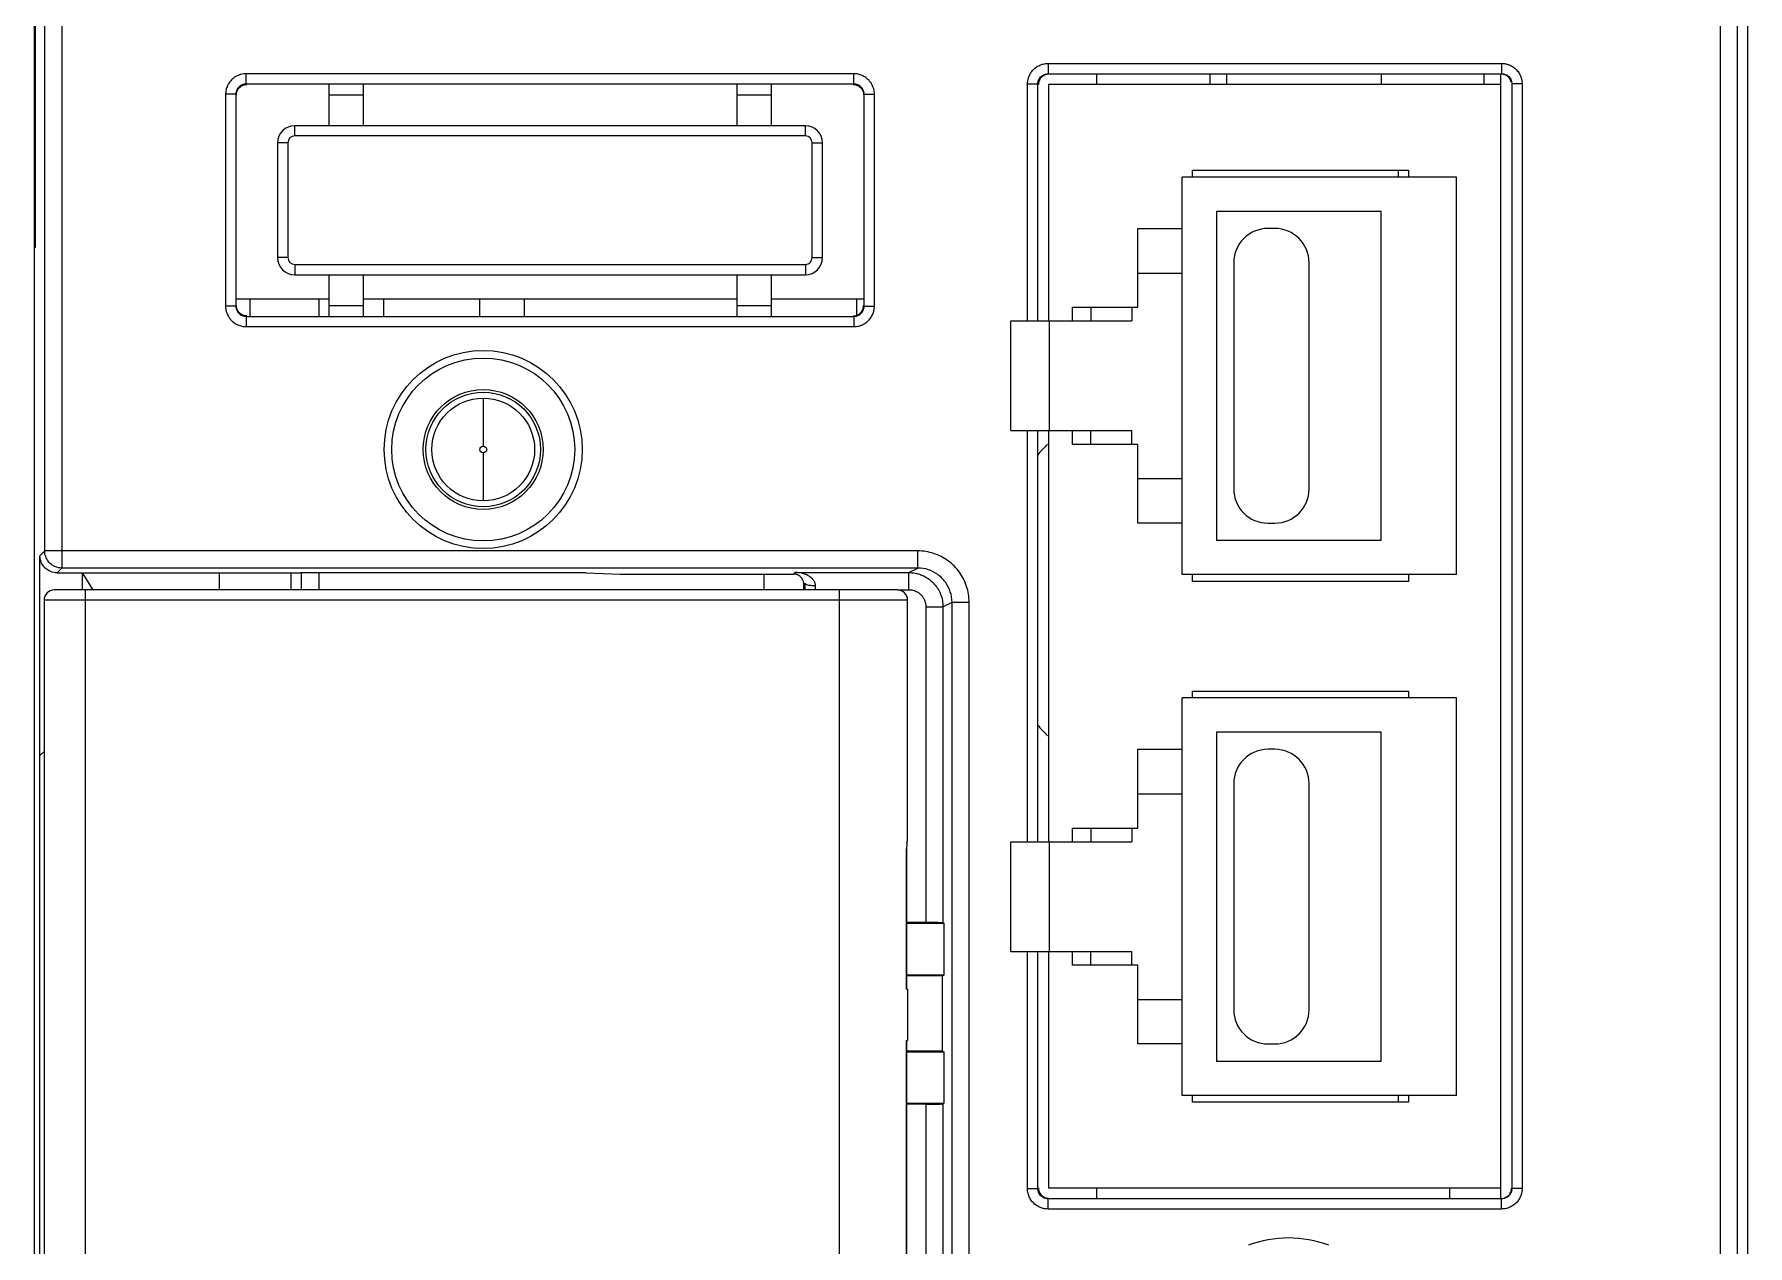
# Model space of a CAD drawing. Header units: millimetres. Extents: x 336 to 12810, y -1577 to 4105.
# Drawn here: x 8488.6 to 8538.6, y 1732.6 to 1768 of the extents above; entities that cross this region are included whole.
import ezdxf

# ---------------------------------------------------------------- set-up
doc = ezdxf.new("R2010")
doc.units = ezdxf.units.MM

msp = doc.modelspace()

# ---------------------------------------------------------------- linework, layer by layer
at = {"color": 7, "linetype": 'Continuous'}
for p, q in [((8488.588, 1803.135), (8488.588, 1644.24)), ((8538.588, 1644.24), (8538.588, 1803.135)), ((8488.626, 1761.74), (8488.626, 1770.74)), ((8489.393, 1770), (8489.393, 1752.38)), ((8537.782, 1770), (8537.782, 1644.546)), ((8488.893, 1752.88), (8488.893, 1769.517)), ((8538.282, 1769.517), (8538.282, 1644.546)), ((8518.171, 1767.107), (8531.404, 1767.107)), ((8518.171, 1767.107), (8518.171, 1766.807)), ((8531.404, 1767.107), (8531.404, 1766.807)), ((8512.504, 1766.806), (8494.772, 1766.806)), ((8494.772, 1766.506), (8494.772, 1766.806)), ((8512.504, 1766.506), (8494.772, 1766.506)), ((8494.772, 1766.506), (8494.788, 1766.49)), ((8512.488, 1766.49), (8512.504, 1766.506)), ((8512.504, 1766.506), (8512.504, 1766.806)), ((8517.571, 1766.507), (8517.871, 1766.507)), ((8517.571, 1759.59), (8517.571, 1766.507)), ((8517.871, 1759.59), (8517.871, 1766.507)), ((8518.171, 1766.807), (8531.404, 1766.807)), ((8519.588, 1766.807), (8519.588, 1766.49)), ((8522.888, 1766.807), (8522.888, 1766.49)), ((8523.388, 1766.49), (8523.388, 1766.807)), ((8527.888, 1766.807), (8527.888, 1766.49)), ((8530.888, 1766.807), (8530.888, 1766.49)), ((8531.388, 1733.99), (8531.388, 1766.807)), ((8531.704, 1766.507), (8531.704, 1734.274)), ((8532.004, 1766.507), (8531.704, 1766.507)), ((8532.004, 1766.507), (8532.004, 1734.274)), ((8494.172, 1766.206), (8494.172, 1760.025)), ((8494.472, 1766.206), (8494.172, 1766.206)), ((8494.472, 1766.206), (8494.472, 1760.025)), ((8494.472, 1766.206), (8494.488, 1766.191)), ((8497.188, 1766.49), (8497.188, 1765.29)), ((8497.188, 1766.19), (8498.188, 1766.19)), ((8498.188, 1766.49), (8498.188, 1765.29)), ((8509.088, 1766.49), (8509.088, 1765.29)), ((8509.088, 1766.19), (8510.088, 1766.19)), ((8510.088, 1766.49), (8510.088, 1765.29)), ((8512.788, 1766.191), (8512.804, 1766.206)), ((8512.804, 1766.206), (8513.104, 1766.206)), ((8512.804, 1760.025), (8512.804, 1766.206)), ((8513.104, 1760.025), (8513.104, 1766.206)), ((8531.388, 1766.49), (8518.188, 1766.49)), ((8518.188, 1766.49), (8518.188, 1759.59)), ((8511.088, 1765.29), (8496.188, 1765.29)), ((8496.188, 1764.99), (8496.188, 1765.29)), ((8511.088, 1764.99), (8511.088, 1765.29)), ((8495.988, 1764.79), (8495.688, 1764.79)), ((8495.688, 1764.79), (8495.688, 1761.44)), ((8495.988, 1764.79), (8495.988, 1761.44)), ((8511.088, 1764.99), (8496.188, 1764.99)), ((8511.288, 1764.79), (8511.588, 1764.79)), ((8511.288, 1761.44), (8511.288, 1764.79)), ((8511.588, 1761.44), (8511.588, 1764.79)), ((8522.088, 1752.19), (8522.088, 1763.79)), ((8530.088, 1763.79), (8522.088, 1763.79)), ((8522.388, 1763.99), (8528.688, 1763.99)), ((8522.388, 1763.79), (8522.388, 1763.99)), ((8528.388, 1763.99), (8528.388, 1763.79)), ((8528.688, 1763.99), (8528.688, 1763.79)), ((8530.088, 1752.19), (8530.088, 1763.79)), ((8523.088, 1762.79), (8523.088, 1753.19)), ((8527.888, 1762.79), (8523.088, 1762.79)), ((8527.888, 1753.19), (8527.888, 1762.79)), ((8520.788, 1762.29), (8522.088, 1762.29)), ((8520.788, 1759.99), (8520.788, 1762.29)), ((8524.788, 1762.29), (8524.588, 1762.29)), ((8488.588, 1761.74), (8488.626, 1761.74)), ((8495.988, 1761.44), (8495.688, 1761.44)), ((8496.188, 1761.24), (8511.088, 1761.24)), ((8496.188, 1761.24), (8496.188, 1760.94)), ((8511.088, 1761.24), (8511.088, 1760.94)), ((8511.288, 1761.44), (8511.588, 1761.44)), ((8523.588, 1761.29), (8523.588, 1754.69)), ((8525.788, 1754.69), (8525.788, 1761.29)), ((8496.188, 1760.94), (8511.088, 1760.94)), ((8497.188, 1760.94), (8497.188, 1759.74)), ((8498.188, 1760.94), (8498.188, 1759.74)), ((8509.088, 1760.94), (8509.088, 1759.74)), ((8510.088, 1760.94), (8510.088, 1759.74)), ((8520.788, 1760.99), (8522.088, 1760.99)), ((8494.472, 1760.025), (8494.172, 1760.025)), ((8494.472, 1760.025), (8494.488, 1760.04)), ((8494.488, 1760.24), (8497.188, 1760.24)), ((8494.888, 1759.74), (8494.888, 1760.24)), ((8496.888, 1760.24), (8496.888, 1759.74)), ((8497.188, 1760.04), (8498.188, 1760.04)), ((8498.188, 1760.24), (8509.088, 1760.24)), ((8498.788, 1759.74), (8498.788, 1760.24)), ((8501.588, 1759.74), (8501.588, 1760.24)), ((8502.888, 1760.24), (8502.888, 1759.74)), ((8509.088, 1760.04), (8510.088, 1760.04)), ((8510.088, 1760.24), (8512.788, 1760.24)), ((8512.588, 1759.74), (8512.588, 1760.24)), ((8512.804, 1760.025), (8512.788, 1760.04)), ((8512.804, 1760.025), (8513.104, 1760.025)), ((8494.772, 1759.725), (8494.788, 1759.74)), ((8494.772, 1759.725), (8512.504, 1759.725)), ((8494.772, 1759.725), (8494.772, 1759.425)), ((8512.504, 1759.725), (8512.488, 1759.74)), ((8512.504, 1759.725), (8512.504, 1759.425)), ((8517.088, 1756.39), (8517.088, 1759.59)), ((8517.088, 1759.59), (8520.618, 1759.59)), ((8518.211, 1756.39), (8518.211, 1759.59)), ((8518.888, 1759.99), (8520.788, 1759.99)), ((8518.888, 1759.59), (8518.888, 1759.99)), ((8519.418, 1759.99), (8519.418, 1759.59)), ((8520.618, 1759.99), (8520.618, 1759.59)), ((8494.772, 1759.425), (8512.504, 1759.425)), ((8501.688, 1757.34), (8501.688, 1755.94)), ((8517.088, 1756.39), (8520.618, 1756.39)), ((8517.571, 1744.39), (8517.571, 1756.39)), ((8517.871, 1744.39), (8517.871, 1756.39)), ((8518.188, 1756.39), (8518.188, 1744.39)), ((8518.888, 1755.99), (8518.888, 1756.39)), ((8519.418, 1755.99), (8519.418, 1756.39)), ((8520.618, 1755.99), (8520.618, 1756.39)), ((8501.688, 1755.74), (8501.688, 1754.34)), ((8520.788, 1755.99), (8518.888, 1755.99)), ((8520.788, 1753.69), (8520.788, 1755.99)), ((8520.788, 1754.99), (8522.088, 1754.99)), ((8522.088, 1753.69), (8520.788, 1753.69)), ((8524.588, 1753.69), (8524.788, 1753.69)), ((8523.088, 1753.19), (8527.888, 1753.19)), ((8488.893, 1752.88), (8488.754, 1752.74)), ((8488.754, 1746.906), (8488.754, 1752.74)), ((8514.367, 1752.88), (8488.893, 1752.88)), ((8514.367, 1752.38), (8514.367, 1752.88)), ((8489.393, 1752.38), (8489.254, 1752.24)), ((8489.254, 1752.24), (8496.083, 1752.24)), ((8514.368, 1752.38), (8489.393, 1752.38)), ((8489.988, 1752.24), (8489.988, 1751.74)), ((8489.988, 1752.24), (8490.3, 1751.74)), ((8493.988, 1752.24), (8493.988, 1751.74)), ((8496.083, 1751.74), (8496.083, 1752.24)), ((8504.688, 1752.237), (8496.365, 1752.237)), ((8496.384, 1752.237), (8496.383, 1752.235)), ((8496.383, 1751.74), (8496.383, 1752.235)), ((8496.888, 1752.237), (8496.888, 1751.74)), ((8504.688, 1752.237), (8505.688, 1752.202)), ((8505.688, 1752.202), (8510.749, 1752.202)), ((8509.888, 1751.74), (8509.888, 1752.202)), ((8510.749, 1752.202), (8510.796, 1752.249)), ((8510.796, 1752.249), (8514.106, 1752.249)), ((8514.105, 1751.749), (8514.105, 1752.249)), ((8514.106, 1752.249), (8514.368, 1752.38)), ((8530.088, 1752.19), (8522.088, 1752.19)), ((8522.388, 1751.99), (8522.388, 1752.19)), ((8528.688, 1752.19), (8528.688, 1751.99)), ((8513.773, 1751.74), (8489.173, 1751.74)), ((8490.073, 1751.74), (8490.073, 1658.74)), ((8511.049, 1751.902), (8511.083, 1751.936)), ((8511.049, 1751.74), (8511.049, 1751.902)), ((8512.073, 1751.74), (8512.073, 1658.74)), ((8513.773, 1751.749), (8514.105, 1751.749)), ((8528.688, 1751.99), (8522.388, 1751.99)), ((8488.873, 1751.44), (8488.873, 1659.04)), ((8514.073, 1751.44), (8488.873, 1751.44)), ((8514.073, 1744.76), (8514.073, 1751.44)), ((8514.605, 1751.249), (8515.105, 1751.249)), ((8514.605, 1751.249), (8514.605, 1742.033)), ((8515.105, 1751.249), (8515.368, 1751.381)), ((8515.105, 1751.249), (8515.105, 1742.025)), ((8515.368, 1659.1), (8515.368, 1751.381)), ((8515.368, 1751.381), (8515.867, 1751.381)), ((8515.867, 1659.1), (8515.867, 1751.381)), ((8522.088, 1736.99), (8522.088, 1748.59)), ((8530.088, 1748.59), (8522.088, 1748.59)), ((8522.388, 1748.59), (8522.388, 1748.79)), ((8522.388, 1748.79), (8528.688, 1748.79)), ((8528.688, 1748.79), (8528.688, 1748.59)), ((8530.088, 1736.99), (8530.088, 1748.59)), ((8523.088, 1747.59), (8523.088, 1737.99)), ((8527.888, 1747.59), (8523.088, 1747.59)), ((8527.888, 1737.99), (8527.888, 1747.59)), ((8488.873, 1747.025), (8488.752, 1746.905)), ((8520.788, 1747.09), (8522.088, 1747.09)), ((8520.788, 1744.79), (8520.788, 1747.09)), ((8524.788, 1747.09), (8524.588, 1747.09)), ((8488.752, 1713.142), (8488.752, 1746.905)), ((8523.588, 1746.09), (8523.588, 1739.49)), ((8525.788, 1739.49), (8525.788, 1746.09)), ((8520.788, 1745.79), (8522.088, 1745.79)), ((8518.888, 1744.79), (8520.788, 1744.79)), ((8518.888, 1744.39), (8518.888, 1744.79)), ((8519.418, 1744.79), (8519.418, 1744.39)), ((8520.618, 1744.79), (8520.618, 1744.39)), ((8514.041, 1740.09), (8514.041, 1744.161)), ((8514.046, 1744.148), (8514.041, 1744.161)), ((8514.046, 1740.09), (8514.046, 1744.149)), ((8517.088, 1741.19), (8517.088, 1744.39)), ((8517.088, 1744.39), (8520.618, 1744.39)), ((8518.211, 1741.19), (8518.211, 1744.39)), ((8514.605, 1742.033), (8514.046, 1742.033)), ((8515.144, 1742.005), (8514.046, 1742.005)), ((8515.105, 1742.025), (8515.144, 1742.005)), ((8515.144, 1740.511), (8515.144, 1742.005)), ((8517.088, 1741.19), (8520.618, 1741.19)), ((8517.571, 1734.274), (8517.571, 1741.19)), ((8517.871, 1734.274), (8517.871, 1741.19)), ((8518.188, 1741.19), (8518.188, 1734.29)), ((8518.888, 1740.79), (8518.888, 1741.19)), ((8519.418, 1740.79), (8519.418, 1741.19)), ((8520.618, 1740.79), (8520.618, 1741.19)), ((8514.046, 1740.511), (8515.144, 1740.511)), ((8515.088, 1740.483), (8515.144, 1740.511)), ((8520.788, 1740.79), (8518.888, 1740.79)), ((8520.788, 1738.49), (8520.788, 1740.79)), ((8514.041, 1740.09), (8514.073, 1740.09)), ((8515.088, 1740.483), (8514.046, 1740.483)), ((8514.073, 1740.09), (8514.073, 1738.59)), ((8515.088, 1738.283), (8515.088, 1740.483)), ((8520.788, 1739.79), (8522.088, 1739.79)), ((8514.041, 1738.59), (8514.073, 1738.59)), ((8514.041, 1730.52), (8514.041, 1738.59)), ((8514.046, 1730.532), (8514.046, 1738.59)), ((8515.088, 1738.283), (8514.046, 1738.283)), ((8515.144, 1738.255), (8514.046, 1738.255)), ((8515.088, 1738.283), (8515.144, 1738.255)), ((8515.144, 1736.761), (8515.144, 1738.255)), ((8522.088, 1738.49), (8520.788, 1738.49)), ((8524.588, 1738.49), (8524.788, 1738.49)), ((8523.088, 1737.99), (8527.888, 1737.99)), ((8514.046, 1736.761), (8515.144, 1736.761)), ((8514.605, 1736.733), (8514.046, 1736.733)), ((8514.605, 1736.733), (8514.605, 1698.24)), ((8515.105, 1736.741), (8515.144, 1736.761)), ((8515.105, 1736.741), (8515.105, 1698.24)), ((8530.088, 1736.99), (8522.088, 1736.99)), ((8522.388, 1736.79), (8522.388, 1736.99)), ((8528.688, 1736.79), (8522.388, 1736.79)), ((8528.388, 1736.99), (8528.388, 1736.79)), ((8528.688, 1736.99), (8528.688, 1736.79)), ((8517.571, 1734.274), (8517.871, 1734.274)), ((8518.188, 1734.29), (8531.388, 1734.29)), ((8519.588, 1734.29), (8519.588, 1733.974)), ((8529.888, 1734.29), (8529.888, 1733.974)), ((8532.004, 1734.274), (8531.704, 1734.274)), ((8531.404, 1733.974), (8518.171, 1733.974)), ((8518.171, 1733.674), (8518.171, 1733.974)), ((8531.404, 1733.674), (8518.171, 1733.674)), ((8531.404, 1733.674), (8531.404, 1733.974))]:
    msp.add_line(p, q, dxfattribs=at)
for radius in [2.89, 2.669, 1.751, 1.672, 1.5, 0.1]:
    msp.add_circle((8501.688, 1755.84), radius, dxfattribs=at)
for centre, radius, start, end in [((8496.188, 1764.79), 0.5, 90, 180), ((8511.088, 1764.79), 0.5, 0, 90), ((8496.188, 1764.79), 0.2, 90, 180), ((8511.088, 1764.79), 0.2, 0, 90), ((8524.588, 1761.29), 1, 90, 180), ((8524.788, 1761.29), 1, 0, 90), ((8496.188, 1761.44), 0.5, 180, 270), ((8496.188, 1761.44), 0.2, 180, 270), ((8511.088, 1761.44), 0.5, 270, 0), ((8511.088, 1761.44), 0.2, 270, 0), ((8522.388, 1751.74), 6, 134.823, 138.9731), ((8524.588, 1754.69), 1, 180, 270), ((8524.788, 1754.69), 1, 270, 0), ((8489.173, 1751.44), 0.3, 90, 180), ((8513.773, 1751.44), 0.3, 0, 90), ((8522.388, 1751.74), 6, 221.0269, 225.177), ((8524.588, 1746.09), 1, 90, 180), ((8524.788, 1746.09), 1, 0, 90), ((8524.588, 1739.49), 1, 180, 270), ((8524.788, 1739.49), 1, 270, 0), ((8525.188, 1729.512), 3.317, 69.3139, 110.698)]:
    msp.add_arc(centre, radius, start, end, dxfattribs=at)
for points, start_tangent, end_tangent in [([(8517.571, 1766.507), (8517.577, 1766.593), (8517.598, 1766.684), (8517.636, 1766.779), (8517.698, 1766.875), (8517.785, 1766.966), (8517.897, 1767.041), (8518.029, 1767.09), (8518.171, 1767.107)], (-0.000012, 1), (1, 0.000049)), ([(8531.404, 1767.107), (8531.491, 1767.101), (8531.581, 1767.08), (8531.676, 1767.042), (8531.773, 1766.981), (8531.864, 1766.893), (8531.938, 1766.781), (8531.987, 1766.649), (8532.004, 1766.507)], (1, 0.000012), (0.000049, -1)), ([(8494.772, 1766.806), (8494.699, 1766.802), (8494.62, 1766.787), (8494.535, 1766.757), (8494.448, 1766.711), (8494.362, 1766.644), (8494.285, 1766.557), (8494.224, 1766.451), (8494.185, 1766.332), (8494.172, 1766.206)], (-1, -0.000011), (0.000067, -1)), ([(8494.772, 1766.506), (8494.735, 1766.504), (8494.696, 1766.496), (8494.654, 1766.482), (8494.61, 1766.459), (8494.567, 1766.425), (8494.529, 1766.382), (8494.498, 1766.329), (8494.479, 1766.269), (8494.472, 1766.206)], (-1, 0.000297), (0.000348, -1)), ([(8513.104, 1766.206), (8513.099, 1766.281), (8513.083, 1766.362), (8513.053, 1766.448), (8513.005, 1766.536), (8512.937, 1766.621), (8512.849, 1766.697), (8512.744, 1766.756), (8512.627, 1766.793), (8512.504, 1766.806)], (0, 1), (-1, 0.00004)), ([(8512.804, 1766.206), (8512.801, 1766.244), (8512.793, 1766.284), (8512.778, 1766.327), (8512.754, 1766.371), (8512.72, 1766.414), (8512.676, 1766.452), (8512.624, 1766.481), (8512.565, 1766.5), (8512.504, 1766.506)], (0.000305, 1), (-1, -0.000279)), ([(8517.871, 1766.507), (8517.874, 1766.55), (8517.884, 1766.595), (8517.904, 1766.643), (8517.934, 1766.691), (8517.978, 1766.737), (8518.034, 1766.774), (8518.1, 1766.798), (8518.171, 1766.807)], (-0.000084, 1), (1, -0.000044)), ([(8518.038, 1766.75), (8517.928, 1766.64), (8517.888, 1766.49)], (-0.867069, -0.498188), (0, -1)), ([(8518.188, 1766.79), (8518.038, 1766.75)], (-1, 0), (-0.867069, -0.498188)), ([(8531.633, 1766.678), (8531.528, 1766.765), (8531.394, 1766.796)], (-0.603787, 0.797146), (-0.999999, -0.001222)), ([(8531.404, 1766.807), (8531.447, 1766.804), (8531.493, 1766.794), (8531.54, 1766.775), (8531.589, 1766.744), (8531.634, 1766.7), (8531.671, 1766.644), (8531.696, 1766.578), (8531.704, 1766.507)], (1, 0.000084), (-0.000044, -1)), ([(8531.688, 1766.557), (8531.633, 1766.678)], (-0.201059, 0.979579), (-0.603787, 0.797146)), ([(8494.488, 1766.191), (8494.528, 1766.34), (8494.638, 1766.45), (8494.788, 1766.49)], (0, 1), (1, 0)), ([(8512.488, 1766.49), (8512.638, 1766.45), (8512.748, 1766.34), (8512.788, 1766.191)], (1, 0), (0, -1)), ([(8494.172, 1760.025), (8494.176, 1759.952), (8494.192, 1759.872), (8494.221, 1759.788), (8494.267, 1759.7), (8494.334, 1759.615), (8494.421, 1759.538), (8494.527, 1759.477), (8494.646, 1759.438), (8494.772, 1759.425)], (0.000011, -1), (1, 0.000067)), ([(8494.472, 1760.025), (8494.474, 1759.988), (8494.482, 1759.949), (8494.496, 1759.906), (8494.52, 1759.862), (8494.553, 1759.82), (8494.597, 1759.781), (8494.65, 1759.751), (8494.709, 1759.731), (8494.772, 1759.725)], (-0.000297, -1), (1, 0.000348)), ([(8494.788, 1759.74), (8494.638, 1759.781), (8494.528, 1759.89), (8494.488, 1760.04)], (-1, 0), (0, 1)), ([(8512.488, 1759.74), (8512.638, 1759.781), (8512.748, 1759.89), (8512.788, 1760.04)], (1, 0), (0, 1)), ([(8512.504, 1759.425), (8512.577, 1759.429), (8512.656, 1759.444), (8512.741, 1759.473), (8512.828, 1759.52), (8512.914, 1759.587), (8512.99, 1759.674), (8513.051, 1759.78), (8513.09, 1759.899), (8513.104, 1760.025)], (1, 0.000011), (-0.000067, 1)), ([(8512.504, 1759.725), (8512.54, 1759.727), (8512.58, 1759.734), (8512.622, 1759.749), (8512.666, 1759.772), (8512.709, 1759.806), (8512.747, 1759.849), (8512.778, 1759.902), (8512.797, 1759.962), (8512.804, 1760.025)], (1, -0.000297), (-0.000348, 1)), ([(8489.254, 1752.24), (8489.062, 1752.279), (8488.9, 1752.387), (8488.792, 1752.549), (8488.754, 1752.74)], (-1, 0), (0, 1)), ([(8489.393, 1752.38), (8489.295, 1752.39), (8489.19, 1752.423), (8489.086, 1752.486), (8488.992, 1752.582), (8488.922, 1752.715), (8488.893, 1752.88)], (-1, 0.000305), (-0.000305, 1)), ([(8515.867, 1751.381), (8515.794, 1751.844), (8515.582, 1752.262), (8515.25, 1752.593), (8514.832, 1752.806), (8514.367, 1752.88)], (-0.000061, 1), (-1, -0.000066)), ([(8496.083, 1752.24), (8496.204, 1752.24), (8496.303, 1752.239), (8496.365, 1752.237)], (1, 0), (0.998784, -0.04931)), ([(8511.049, 1751.902), (8511.009, 1752.052), (8510.899, 1752.162), (8510.749, 1752.202)], (0, 1), (-1, 0)), ([(8511.383, 1751.866), (8511.38, 1751.905), (8511.37, 1751.946), (8511.353, 1751.987), (8511.327, 1752.028), (8511.293, 1752.068), (8511.249, 1752.107), (8511.195, 1752.144), (8511.132, 1752.178), (8511.06, 1752.206), (8510.979, 1752.228), (8510.891, 1752.243), (8510.796, 1752.249)], (0.00666, 0.999978), (-0.999917, 0.012882)), ([(8514.106, 1752.249), (8514.227, 1752.242), (8514.351, 1752.218), (8514.477, 1752.177), (8514.605, 1752.115), (8514.731, 1752.028), (8514.851, 1751.914), (8514.956, 1751.773), (8515.037, 1751.61), (8515.088, 1751.432), (8515.105, 1751.249)], (1, -0.000799), (0.000313, -1)), ([(8515.368, 1751.381), (8515.319, 1751.69), (8515.177, 1751.968), (8514.956, 1752.189), (8514.678, 1752.331), (8514.368, 1752.38)], (0.000286, 1), (-1, -0.000321)), ([(8511.083, 1751.936), (8511.125, 1751.901), (8511.234, 1751.876), (8511.383, 1751.866)], (0.07253, -0.997366), (0.999992, -0.003962)), ([(8511.083, 1751.749), (8511.083, 1751.844), (8511.083, 1751.936)], (-0.000006, 1), (0.004186, 0.999991)), ([(8511.383, 1751.749), (8511.383, 1751.808), (8511.383, 1751.866)], (0, 1), (0.006701, 0.999978)), ([(8514.105, 1751.749), (8514.166, 1751.745)], (1, -0.000001), (0.992559, -0.121764)), ([(8514.166, 1751.745), (8514.228, 1751.734), (8514.291, 1751.713), (8514.355, 1751.682), (8514.418, 1751.639), (8514.478, 1751.582), (8514.531, 1751.511), (8514.571, 1751.429), (8514.597, 1751.341), (8514.605, 1751.249)], (0.992559, -0.121764), (0.000034, -1)), ([(8514.041, 1744.161), (8514.065, 1744.453), (8514.073, 1744.76)], (0.104868, 0.994486), (0.000126, 1)), ([(8514.047, 1744.161), (8514.057, 1744.287), (8514.071, 1744.588), (8514.073, 1744.76)], (0.085413, 0.996346), (0.000108, 1)), ([(8514.046, 1744.147), (8514.047, 1744.161)], (0.087397, 0.996174), (0.085413, 0.996346)), ([(8515.105, 1742.025), (8515.062, 1742.028), (8514.952, 1742.031), (8514.792, 1742.032), (8514.605, 1742.033)], (-0.894482, 0.447105), (-1, 0)), ([(8514.605, 1736.733), (8514.792, 1736.734), (8514.952, 1736.735), (8515.062, 1736.738), (8515.105, 1736.741)], (1, 0), (0.894482, 0.447105)), ([(8518.171, 1733.674), (8518.085, 1733.68), (8517.995, 1733.7), (8517.899, 1733.739), (8517.803, 1733.8), (8517.712, 1733.888), (8517.637, 1734), (8517.588, 1734.132), (8517.571, 1734.274)], (-1, -0.000012), (-0.000049, 1)), ([(8518.171, 1733.974), (8518.128, 1733.977), (8518.083, 1733.987), (8518.035, 1734.006), (8517.987, 1734.037), (8517.942, 1734.081), (8517.904, 1734.137), (8517.88, 1734.203), (8517.871, 1734.274)], (-1, -0.000084), (0.000044, 1)), ([(8517.888, 1734.29), (8517.928, 1734.14)], (0, -1), (0.498188, -0.867069)), ([(8517.928, 1734.14), (8518.038, 1734.031), (8518.188, 1733.99)], (0.498188, -0.867069), (1, 0)), ([(8531.387, 1733.982), (8531.544, 1734.025), (8531.654, 1734.134), (8531.694, 1734.284)], (1, 0), (0, 1)), ([(8532.004, 1734.274), (8531.998, 1734.188), (8531.978, 1734.097), (8531.939, 1734.002), (8531.878, 1733.905), (8531.791, 1733.815), (8531.678, 1733.74), (8531.547, 1733.691), (8531.404, 1733.674)], (0.000012, -1), (-1, -0.000049)), ([(8531.704, 1734.274), (8531.701, 1734.231), (8531.691, 1734.186), (8531.672, 1734.138), (8531.641, 1734.09), (8531.598, 1734.044), (8531.541, 1734.007), (8531.476, 1733.982), (8531.404, 1733.974)], (0.000084, -1), (-1, 0.000044))]:
    msp.add_spline(points, degree=3, dxfattribs=dict(at, start_tangent=start_tangent, end_tangent=end_tangent))

doc.saveas('drawing.dxf')
